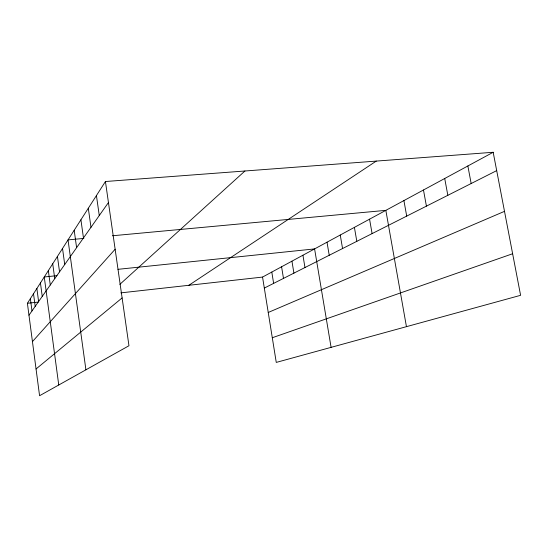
<?xml version="1.0" encoding="UTF-8"?>
<svg xmlns="http://www.w3.org/2000/svg" width="548" height="548" viewBox="0 0 548 548"><rect width="100%" height="100%" fill="white"/><g stroke="black" fill="none" stroke-linecap="round" stroke-linejoin="round"><path stroke-width="0.82" d="M105.435 181.518L128.965 345.74L39.572 395.725L27.4 303.291L105.435 181.518L493.179 152.276L520.6 295.317L276.261 362.413L262.547 277.076L493.179 152.276M28.969 315.21L108.449 202.534M32.448 341.61L115.142 249.237M119.854 284.357L244.942 170.997M36.052 368.982L122.115 297.927M188.841 285.296L376.27 161.091M264.314 288.09L496.694 170.62M268.232 312.47L504.503 211.35M272.294 337.739L512.633 253.745M27.4 303.291L38.298 302.071M120.841 292.872L262.547 277.076M56.951 275.665L44.258 276.98L58.752 385.004M117.95 269.328L314.593 248.915L331.095 347.357M83.878 238.414L68.027 239.887L85.913 369.811M112.367 235.77L385.84 210.357L406.445 326.663M467.862 165.976L471.164 183.525M444.716 178.497L447.832 195.321M423.474 189.992L426.419 206.144M403.917 200.575L406.705 216.111M369.564 219.166L372.092 233.606M354.405 227.372L356.817 241.326M340.253 235.03L342.562 248.532M327.012 242.195L329.225 255.279M302.928 255.224L304.969 267.54M291.94 261.17L293.913 273.13M281.583 266.773L283.48 278.398M271.801 272.068L273.63 283.378M96.434 195.568L99.27 215.542M88.303 208.254L90.982 227.29M80.919 219.775L83.46 237.955M74.192 230.276L76.604 247.675M62.527 248.477L64.719 264.52M57.437 256.416L59.54 271.863M52.724 263.766L54.745 278.672M48.34 270.609L50.279 284.994M40.442 282.932L42.244 296.393M36.874 288.508L38.607 301.551M33.517 293.742L35.195 306.38M30.366 298.66L31.99 310.928"/></g></svg>
